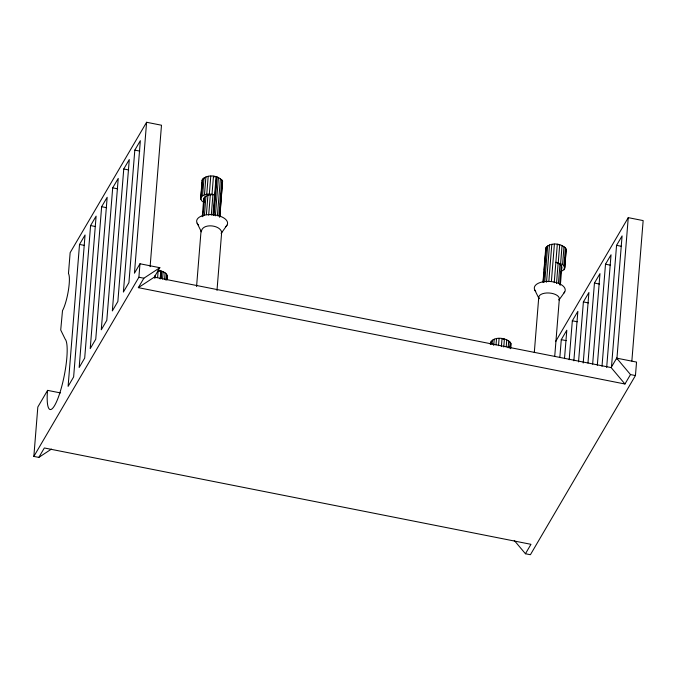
<?xml version="1.0" encoding="UTF-8"?>
<svg xmlns="http://www.w3.org/2000/svg" width="677" height="677" viewBox="0 0 677 677"><rect width="100%" height="100%" fill="white"/><g stroke="black" fill="none" stroke-linecap="round" stroke-linejoin="round"><path stroke-width="1.02" d="M216.987 290.433L221.684 232.109C219.771 224.485 201.619 223.139 201.407 231.864L197.142 223.207M204.226 202.567L201.518 200.663L200.688 198.022C203.235 193.233 210.073 193.817 214.634 194.671C210.869 194.671 205.893 194.612 203.752 198.302L204.259 200.951M561.741 268.084L561.241 265.443L559.981 264.191L555.868 262.27L562.57 264.512L564.736 267.043L564.178 269.615L561.038 271.545M51.435 449.088L38.817 457.398L33.85 456.416L37.827 407.012L47.585 390.367L60.49 392.922M79.522 244.431L68.106 386.364L73.632 376.928L85.057 234.995L79.522 244.431L84.49 245.412M90.583 225.568L79.167 367.501L84.693 358.074L96.109 216.132L90.583 225.568L95.55 226.55M101.643 206.705L90.219 348.638L95.753 339.211L107.169 197.269L101.643 206.705L106.611 207.687M112.695 187.842L101.279 329.775L106.805 320.348L118.23 178.415L112.695 187.842L117.663 188.824M123.756 168.979L112.34 310.921L117.866 301.485L129.282 159.552L123.756 168.979L128.723 169.961M134.816 150.116L123.392 292.058L128.926 282.631L140.342 140.689L134.816 150.116L139.784 151.098M150.108 266.713L161.49 125.22L146.596 122.275L134.452 273.195L139.978 263.768L159.84 267.703L154.314 277.13L138.336 287.657L624.956 384.003L630.49 374.567L616.671 358.15L611.145 367.577L624.956 384.003M33.85 456.416L138.895 277.24L139.978 263.768M154.847 278.391L155.084 275.404M157.614 277.528L158.181 270.538C161.583 271.003 165.62 272.002 167.278 275.344L167.101 279.779M160.153 278.992L160.796 271.012L158.206 271.088M160.703 278.425L161.287 271.172M161.211 278.467L161.795 271.215M162.573 279.042L163.157 271.782M164.613 279.034L165.112 272.814M166.017 280.253L166.517 274.033M166.948 279.491L167.278 275.344M200.688 198.022L202.135 180.057C206.477 173.862 218.4 175.005 222.564 181.047L219.89 216.572M200.756 199.351L201.399 191.363M201.56 189.365L202.127 182.384M201.314 196.77L202.761 178.804M202.601 195.687L204.048 177.721M196.567 286.549L201.094 230.307M202.279 216.682L203.752 198.302M204.454 194.841L205.901 176.875M202.982 216.479L204.547 197.092M204.412 215.447L205.969 196.051M206.747 194.291L208.194 176.325M206.383 214.668L207.941 195.272M209.328 194.071L210.775 176.105M208.677 215.218L210.319 194.798M212.019 194.206L213.467 176.24M211.3 215.074L212.942 194.663M212.993 215.091L216.081 176.705L213.492 176.782M213.492 215.218L216.581 176.866M213.991 215.261L217.08 176.909M215.362 215.836L218.443 177.484M217.393 215.828L220.397 178.516M218.883 216.005L221.802 179.727M219.67 212.637L219.839 210.564M220.338 204.352L220.507 202.279M221.007 196.059L221.261 192.945M221.76 186.725L221.929 184.652M219.653 217.317L222.564 181.047M490.292 344.466C491.417 335.538 507.005 337.104 510.898 343.374L510.644 348.697M490.842 344.255L491.087 341.14M492.044 344.204L492.374 340.057M493.728 345.431L494.227 339.211M496.021 344.881L496.52 338.661M498.517 345.693L499.101 338.441M501.378 346.59L502.021 338.61A10.333 5.061 4.6 0 1 504.306 339.448M503.773 347.022L504.407 339.042M506.21 346.802L506.777 339.82M508.165 347.834L508.723 340.844M509.654 348.054L510.136 342.063M510.179 347.953L510.34 345.955M510.492 348.367L510.898 343.374M534.297 352.582L538.74 297.381M542.996 282.292L545.747 248.087C550.054 241.875 562.079 243.077 566.184 249.077L564.813 268.371M543.233 281.547L543.986 272.213M544.156 270.148L544.655 263.928M544.816 261.855L545.323 255.635M545.484 253.562L545.747 248.087M543.546 282.081L546.381 246.843M544.748 282.03L547.668 245.751M546.517 282.224L549.512 244.905M548.81 281.674L551.814 244.355M551.391 281.454L554.395 244.135M554.218 282.69L557.306 244.304A10.333 5.061 4.6 0 1 558.872 244.837M556.502 283.528L558.144 263.116M558.254 262.701L559.701 244.735M558.415 283.587L559.981 264.191M560.615 263.48L562.062 245.514M559.676 284.839L561.241 265.443M554.751 356.026L559.354 298.743M560.361 285.144L561.842 266.772M562.57 264.512L564.017 246.546M563.975 265.722L565.422 247.757M564.178 269.615L564.423 266.62M564.982 259.638L565.143 257.641M564.736 267.043L566.184 249.077M559.828 357.541L561.275 339.651L566.801 330.224L564.5 358.632M569.179 359.724L572.327 320.788L577.862 311.361L573.851 360.824M578.53 361.916L583.388 301.934L588.914 292.498L583.21 363.007M587.966 363.05L594.448 283.071L599.974 273.635L592.646 364.141M597.317 365.241L605.5 264.208L611.035 254.78L601.997 366.333M606.677 367.425L616.561 245.345L622.087 235.918L611.433 367.467M616.874 359.123L628.256 217.647L643.15 220.592L631.853 361.027M514.258 540.449L525.437 553.744L530.404 554.725L635.449 375.549L636.541 362.077L616.671 358.15M47.585 390.367L47.272 394.022A36.169 7.252 -78.8 0 0 59.678 393.439A36.169 7.252 -78.8 0 0 65.161 339.109L60.718 330.012L62.496 310.667A20.665 4.147 -78.8 0 0 68.394 290.374A20.665 4.147 -78.8 0 0 68.47 273.525L70.146 252.673L146.596 122.275M221.193 233.379L221.684 232.109M565.625 251.649L566.251 250.405M38.817 457.398L44.343 447.971L530.971 544.316L525.437 553.744M138.336 287.657L143.862 278.222L159.84 267.703M555.572 341.623L628.256 217.647M221.32 233.176L227.007 225.179M564.669 292.024L558.982 300.029A10.333 5.061 4.6 0 0 549.149 292.997A10.333 5.061 4.6 0 0 539.061 298.718L534.796 290.061M616.561 245.345L621.528 246.335M605.5 264.208L610.468 265.189M594.448 283.071L599.407 284.052M583.388 301.934L588.355 302.915M572.327 320.788L577.295 321.77M561.275 339.651L566.243 340.633M154.314 277.13L611.145 367.577M138.895 277.24L143.862 278.222M630.49 374.567L635.449 375.549M202.135 180.057L202.203 181.385M535.693 291.364A15.503 7.582 4.6 0 1 549.919 281.48A15.503 7.582 4.6 0 1 563.721 293.209M198.649 225.145A15.503 7.582 4.6 0 1 212.265 214.634A15.503 7.582 4.6 0 1 225.433 226.905"/></g></svg>
